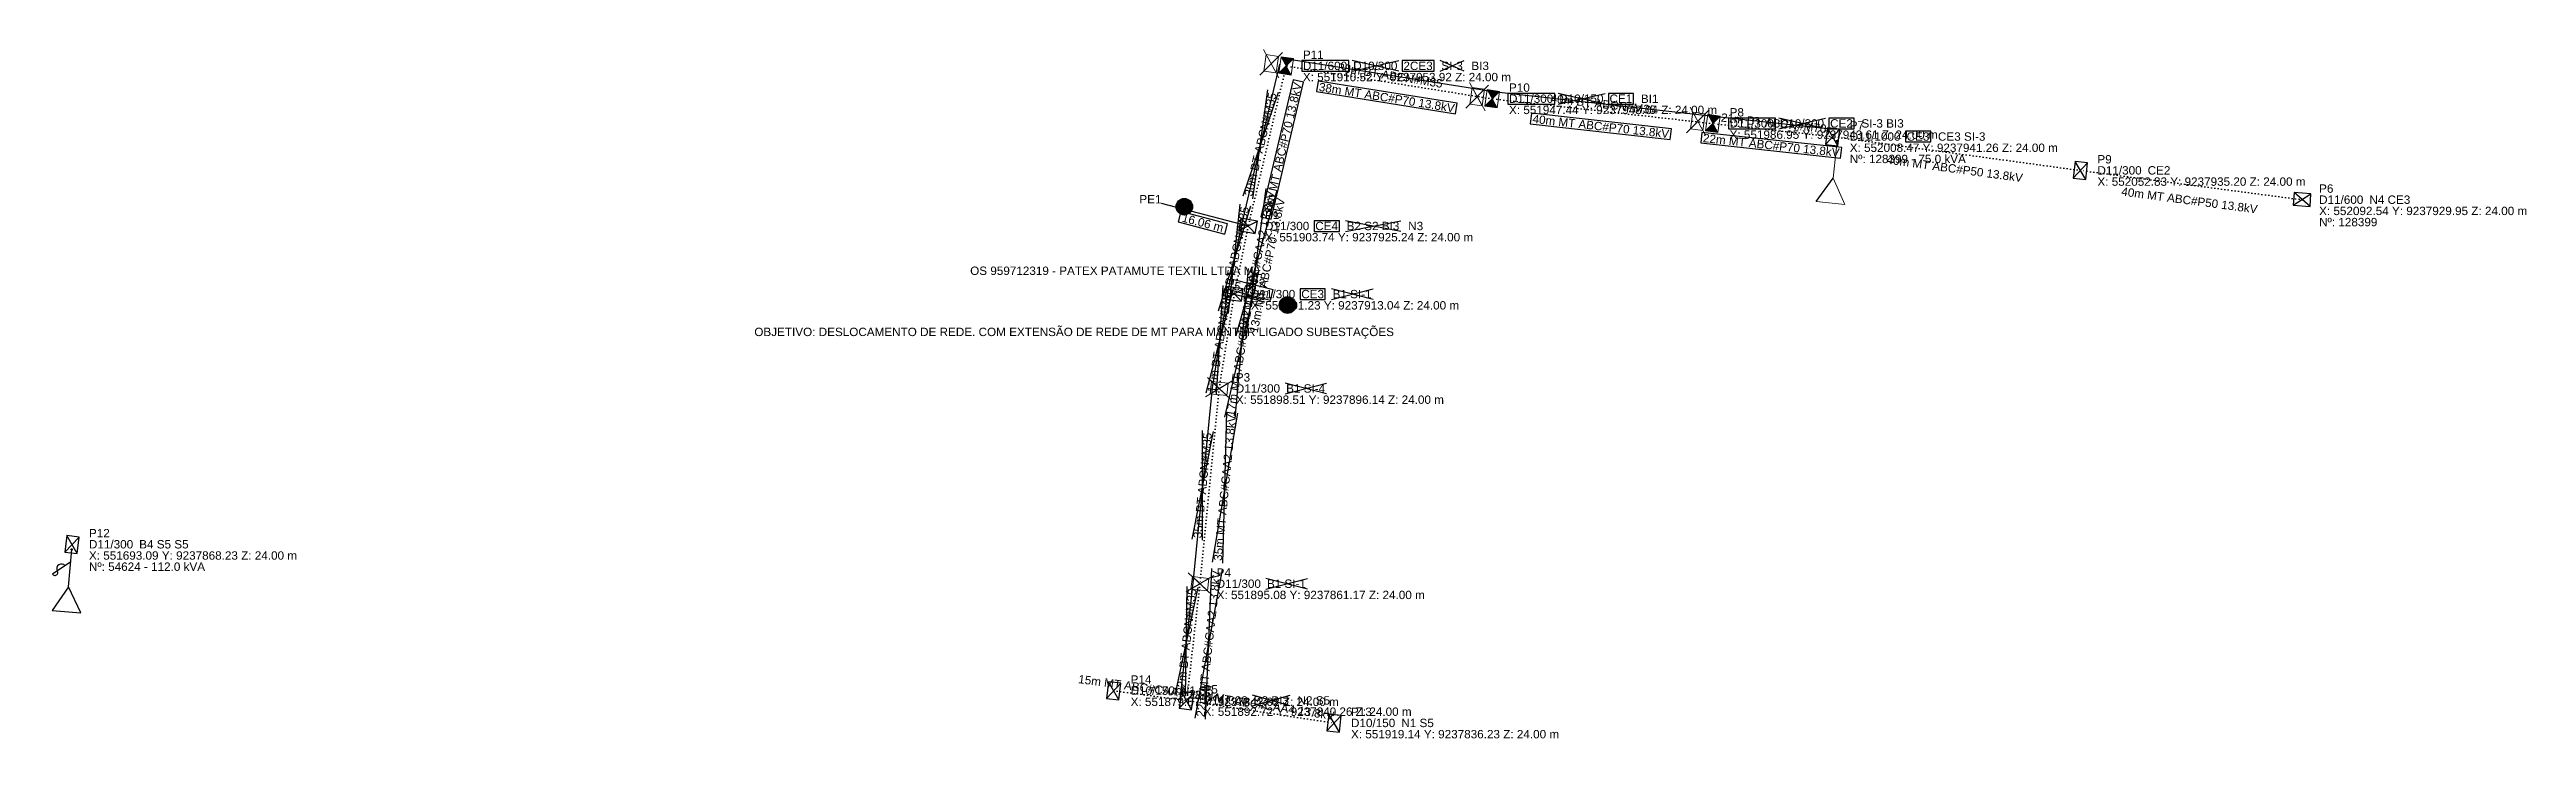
# Model space of a CAD drawing. Header units: metres. Extents: x 551689 to 552133, y 9237833 to 9237957.
import ezdxf
from ezdxf.enums import TextEntityAlignment as Align

# ---------------------------------------------------------------- set-up
doc = ezdxf.new("R2010")
doc.units = ezdxf.units.M
doc.linetypes.add('DOT', pattern=[0.508, 0, -0.508])
for name, color, linetype in [('PONTO DE ENTREGA', 8, 'CONTINUOUS'), ('PONTO FOTO', 4, 'CONTINUOUS'), ('POSTE', 3, 'CONTINUOUS'), ('Poste Existente', 3, 'Continuous'), ('Poste retirar', 7, 'Continuous'), ('REDE PRIMARIA - Instalar', 1, 'DOT'), ('REDE PRIMARIA - Manter', 1, 'DOT'), ('REDE PRIMARIA - Remover', 1, 'DOT'), ('REDE PRIMARIA - Substituir', 1, 'DOT'), ('REDE SECUNDARIA - Manter', 5, 'CONTINUOUS'), ('REDE SECUNDARIA - Remover', 5, 'CONTINUOUS'), ('TEXTOS A IMPLANTAR', 1, 'CONTINUOUS'), ('TEXTOS A REMOVER', 7, 'CONTINUOUS'), ('TEXTOS A SUBSTIRUIR', 7, 'CONTINUOUS'), ('TEXTOS EXISTENTES', 7, 'CONTINUOUS'), ('TEXTOS MAPA', 8, 'CONTINUOUS'), ('TRAFO', 7, 'CONTINUOUS')]:
    doc.layers.add(name, color=color, linetype=linetype)
doc.layers.add('TRAFO A IMPLANTAR', color=7, linetype='Continuous', lineweight=9)
doc.styles.add('ARIAL', font='arial.ttf')

# ---------------------------------------------------------------- blocks, each defined once
blk = doc.blocks.new('dt')
at = {"color": 0}
for p, q in [((1.120087, 1.5), (-1.120087, 1.5)), ((-1.120087, 1.5), (-1.120087, -1.5)), ((-1.120087, 1.5), (1.120087, -1.5)), ((-1.120087, -1.5), (1.120087, 1.5)), ((1.120087, -1.5), (1.120087, 1.5)), ((-1.120087, -1.5), (1.120087, -1.5))]:
    blk.add_line(p, q, dxfattribs=at)
for tag, p in [('MODELO', (-2.878805, 2.548923)), ('COD', (1.996674, -1.514935))]:
    blk.add_attdef(tag, p, '', height=1.6, dxfattribs=at)
blk = doc.blocks.new('PosteDtExistente')
at = {"layer": 'Poste Existente', "rotation": 180}
blk.add_blockref('dt', (-0.036594, -0.043517), dxfattribs=at)
at = {"layer": 'poste'}
for tag, p in [('MODELO', (-2.878805, 2.548923)), ('COD', (1.996674, -1.514935))]:
    blk.add_attdef(tag, p, '', height=1.6, dxfattribs=at)
blk = doc.blocks.new('DTPXX')
at = {"color": 1, "lineweight": 0}
for p, q in [((1.728679, -2.293551), (-1.728679, 2.293551)), ((-1.708098, -2.308919), (1.708098, 2.308919))]:
    blk.add_line(p, q, dxfattribs=at)
at = {"color": 3, "lineweight": 0}
for p, q in [((-1.120087, 1.5), (-1.120087, -1.5)), ((1.120087, 1.5), (-1.120087, 1.5)), ((1.120087, -1.5), (-1.120087, 1.5)), ((1.120087, 1.5), (-1.120087, -1.5)), ((1.120087, -1.5), (1.120087, 1.5)), ((-1.120087, -1.5), (1.120087, -1.5))]:
    blk.add_line(p, q, dxfattribs=at)
blk = doc.blocks.new('PosteDtRetirar')
at = {"layer": 'Poste retirar'}
blk.add_blockref('DTPXX', (0.003631, 0.008945), dxfattribs=at)
at = {"layer": 'poste'}
for tag, p in [('MODELO', (-2.878805, 2.548923)), ('COD', (1.996674, -1.514935))]:
    blk.add_attdef(tag, p, '', height=1.6, dxfattribs=at)
blk = doc.blocks.new('TransformadorSemChaveExistente', base_point=(7.59, 0.14))
blk.add_line((9.58, 12), (6.92, 7.57))
at = {"layer": 'TRAFO A IMPLANTAR'}
for p, q in [((9.58, 12), (4.41, 12.09)), ((4.41, 12.09), (6.92, 7.57)), ((6.92, 7.57), (6.8, 0.86))]:
    blk.add_line(p, q, dxfattribs=at)
blk.add_circle((6.8, 0.86), 0.14, dxfattribs=at)
blk = doc.blocks.new('PosteDtSubstituir')
at = {"linetype": 'CONTINUOUS', "lineweight": 0}
h = blk.add_hatch(color=3, dxfattribs=at)
h.paths.add_polyline_path([(1.12, -1.5), (0, 0), (-1.12, -1.5)], flags=0)
h.paths.add_polyline_path([(1.12, 1.5), (-1.12, 1.5), (0, 0)], flags=0)
at = {"color": 1, "lineweight": 0}
for p, q in [((-0.98, -2.3), (-4.44, 2.29)), ((-4.42, -2.32), (-1, 2.3))]:
    blk.add_line(p, q, dxfattribs=at)
at = {"color": 3, "lineweight": 0}
for p, q in [((-3.83, 1.49), (-3.83, -1.51)), ((-1.59, 1.49), (-3.83, 1.49)), ((-1.59, -1.51), (-3.83, 1.49)), ((-1.59, 1.49), (-3.83, -1.51)), ((-1.59, -1.51), (-1.59, 1.49)), ((1.12, 1.5), (-1.12, -1.5)), ((1.12, -1.5), (-1.12, 1.5)), ((1.12, 1.5), (-1.12, 1.5)), ((-1.12, 1.5), (-1.12, -1.5)), ((1.12, -1.5), (1.12, 1.5)), ((-3.83, -1.51), (-1.59, -1.51)), ((-1.12, -1.5), (1.12, -1.5))]:
    blk.add_line(p, q, dxfattribs=at)
blk = doc.blocks.new('TransformadorComChaveExistente', base_point=(13.7, 6))
at = {"linetype": 'CONTINUOUS'}
h = blk.add_hatch(color=256, dxfattribs=at)
edge = h.paths.add_edge_path(flags=0)
edge.add_arc((13.7, 6.93), 0.14, 90, 90)
for p, q in [((16.28, 18.12), (11.11, 18.12)), ((11.11, 18.12), (13.7, 13.64)), ((13.7, 13.64), (16.28, 18.12)), ((13.7, 13.64), (13.7, 6.93)), ((13.7, 9.14), (16.75, 11.62))]:
    blk.add_line(p, q)
blk.add_circle((13.7, 6.93), 0.14)
for centre, radius, start, end in [((15.26, 10.5), 0.839, 223.4635, 34.319), ((16.34, 11.31), 0.511, 37.2065, 221.6178)]:
    blk.add_arc(centre, radius, start, end)
blk = doc.blocks.new('PontoEntrega', base_point=(8.56, 3.62))
h = blk.add_hatch(color=1)
h.dxf.hatch_style = 1
h.paths.add_polyline_path([(14.13, 3.03, 1), (11.17, 3.03, 1)])
at = {"color": 1}
blk.add_circle((12.65, 3.03), 1.48, dxfattribs=at)

msp = doc.modelspace()

# ---------------------------------------------------------------- linework, layer by layer
at = {"color": 1, "linetype": 'CONTINUOUS'}
for p, q in [((551922.33, 9237952.97), (551930.73, 9237954.87)), ((551930.73, 9237952.97), (551922.33, 9237954.87)), ((551938.12, 9237952.97), (551942.4, 9237954.87)), ((551942.4, 9237952.97), (551938.12, 9237954.87)), ((551909.09, 9237949.17), (551902.74, 9237930.56)), ((551904.58, 9237930.13), (551907.24, 9237949.61)), ((551959.24, 9237947.09), (551967.64, 9237948.99)), ((551967.64, 9237947.09), (551959.24, 9237948.99)), ((551998.75, 9237942.66), (552007.15, 9237944.56)), ((552007.15, 9237942.66), (551998.75, 9237944.56)), ((551904.16, 9237928.79), (551898.35, 9237910)), ((551900.21, 9237909.62), (551902.3, 9237929.17)), ((551908.83, 9237931.61), (551901.52, 9237905.57)), ((551903.38, 9237905.18), (551906.96, 9237931.99)), ((551921.16, 9237924.29), (551931.09, 9237926.19)), ((551931.09, 9237924.29), (551921.16, 9237926.19)), ((551905.66, 9237917.33), (551899.51, 9237890.98)), ((551901.39, 9237890.68), (551903.78, 9237917.63)), ((551901.12, 9237914.3), (551896.15, 9237895.28)), ((551898.02, 9237894.98), (551899.25, 9237914.6)), ((551918.64, 9237912.09), (551926.1, 9237913.99)), ((551926.1, 9237912.09), (551918.64, 9237913.99)), ((551910.32, 9237895.19), (551917.77, 9237897.09)), ((551917.77, 9237895.19), (551910.32, 9237897.09)), ((551897.45, 9237888.42), (551893.65, 9237869.13)), ((551895.54, 9237868.95), (551895.56, 9237888.61)), ((551901.8, 9237891.72), (551897.27, 9237865.05)), ((551899.16, 9237864.87), (551899.91, 9237891.91)), ((551899.09, 9237863.71), (551894.17, 9237837.11)), ((551896.06, 9237836.9), (551897.2, 9237863.92)), ((551906.88, 9237860.22), (551914.34, 9237862.12)), ((551914.34, 9237860.22), (551906.88, 9237862.12)), ((551894.7, 9237860.48), (551890.61, 9237841.24)), ((551892.5, 9237841.03), (551892.81, 9237860.69)), ((551904.52, 9237839.31), (551911.27, 9237841.21)), ((551911.27, 9237839.31), (551904.52, 9237841.21))]:
    msp.add_line(p, q, dxfattribs=at)
at = {"layer": 'PONTO DE ENTREGA'}
for p, q in [((551903.74, 9237925.24), (551888.19, 9237929.29)), ((551901.23, 9237913.04), (551906.69, 9237911.67))]:
    msp.add_line(p, q, dxfattribs=at)
for points in [[(551891.16, 9237925.99), (551899.53, 9237923.81), (551900.01, 9237925.65), (551891.64, 9237927.83), (551891.16, 9237925.99)], [(551900.47, 9237913.8), (551907.71, 9237911.98), (551908.18, 9237913.82), (551900.93, 9237915.64), (551900.47, 9237913.8)]]:
    msp.add_lwpolyline(points, close=True, dxfattribs=at)
at = {"layer": 'REDE PRIMARIA - Instalar'}
for points in [[(551910.52, 9237953.92), (551903.74, 9237925.24)], [(551947.44, 9237948.04), (551910.52, 9237953.92)], [(551986.95, 9237943.61), (551947.44, 9237948.04)], [(552008.47, 9237941.26), (551986.95, 9237943.61)]]:
    msp.add_lwpolyline(points, dxfattribs=at)
at = {"layer": 'REDE PRIMARIA - Manter'}
for points in [[(552052.83, 9237935.2), (552008.47, 9237941.26)], [(552092.54, 9237929.95), (552052.83, 9237935.2)], [(551879.67, 9237842.02), (551892.72, 9237840.26)], [(551892.72, 9237840.26), (551919.14, 9237836.23)]]:
    msp.add_lwpolyline(points, dxfattribs=at)
at = {"layer": 'REDE PRIMARIA - Remover'}
for points in [[(551901.23, 9237913.04), (551898.51, 9237896.14)], [(551898.51, 9237896.14), (551895.08, 9237861.17)], [(551895.08, 9237861.17), (551892.72, 9237840.26)]]:
    msp.add_lwpolyline(points, dxfattribs=at)
at = {"layer": 'REDE PRIMARIA - Substituir'}
msp.add_lwpolyline([(551903.74, 9237925.24), (551901.23, 9237913.04)], dxfattribs=at)
at = {"layer": 'REDE SECUNDARIA - Manter'}
for points in [[(551947.64, 9237949.27), (551910.72, 9237955.15)], [(551987.09, 9237944.85), (551947.58, 9237949.28)], [(552008.61, 9237942.51), (551987.08, 9237944.85)]]:
    msp.add_lwpolyline(points, dxfattribs=at)
at = {"layer": 'REDE SECUNDARIA - Remover'}
for points in [[(551909.31, 9237954.21), (551902.52, 9237925.53)], [(551902.51, 9237925.5), (551900, 9237913.29)], [(551899.99, 9237913.24), (551897.28, 9237896.34)], [(551897.27, 9237896.26), (551893.83, 9237861.3)], [(551893.83, 9237861.31), (551891.48, 9237840.4)]]:
    msp.add_lwpolyline(points, dxfattribs=at)
at = {"layer": 'TEXTOS A IMPLANTAR'}
for points in [[(551913.32, 9237952.97), (551921.73, 9237952.97), (551921.73, 9237954.87), (551913.32, 9237954.87), (551913.32, 9237952.97)], [(551931.33, 9237952.97), (551937.02, 9237952.97), (551937.02, 9237954.87), (551931.33, 9237954.87), (551931.33, 9237952.97)], [(551907.83, 9237926.46), (551913.64, 9237951), (551911.79, 9237951.44), (551905.98, 9237926.89), (551907.83, 9237926.46)], [(551915.95, 9237949.31), (551940.85, 9237945.34), (551941.15, 9237947.22), (551916.25, 9237951.18), (551915.95, 9237949.31)], [(551950.24, 9237947.09), (551958.64, 9237947.09), (551958.64, 9237948.99), (551950.24, 9237948.99), (551950.24, 9237947.09)], [(551968.24, 9237947.09), (551972.76, 9237947.09), (551972.76, 9237948.99), (551968.24, 9237948.99), (551968.24, 9237947.09)], [(551954.25, 9237943.55), (551979.31, 9237940.74), (551979.53, 9237942.63), (551954.46, 9237945.44), (551954.25, 9237943.55)], [(551984.77, 9237940.13), (552009.84, 9237937.39), (552010.05, 9237939.28), (551984.98, 9237942.02), (551984.77, 9237940.13)], [(551989.75, 9237942.66), (551998.15, 9237942.66), (551998.15, 9237944.56), (551989.75, 9237944.56), (551989.75, 9237942.66)], [(552007.75, 9237942.66), (552012.27, 9237942.66), (552012.27, 9237944.56), (552007.75, 9237944.56), (552007.75, 9237942.66)], [(552021.45, 9237940.31), (552025.97, 9237940.31), (552025.97, 9237942.21), (552021.45, 9237942.21), (552021.45, 9237940.31)], [(551915.54, 9237924.29), (551920.06, 9237924.29), (551920.06, 9237926.19), (551915.54, 9237926.19), (551915.54, 9237924.29)], [(551913.03, 9237912.09), (551917.54, 9237912.09), (551917.54, 9237913.99), (551913.03, 9237913.99), (551913.03, 9237912.09)]]:
    msp.add_lwpolyline(points, close=True, dxfattribs=at)

# ---------------------------------------------------------------- block references
for name, p, rotation in [('PosteDtSubstituir', (551910.52, 9237953.92), 351.48412976975186), ('PosteDtSubstituir', (551947.44, 9237948.04), 351.811), ('PosteDtSubstituir', (551986.95, 9237943.61), 351.7979840026471), ('PosteDtExistente', (552008.47, 9237941.26), 353.102588095075), ('PosteDtExistente', (552052.83, 9237935.2), 353.9040569185206), ('PosteDtExistente', (552092.54, 9237929.95), 265.6818812685854), ('PosteDtExistente', (551903.74, 9237925.24), 260.47021661444984), ('PosteDtExistente', (551901.23, 9237913.04), 262.4193419862863), ('PosteDtRetirar', (551898.51, 9237896.14), 263.72717130090325), ('PosteDtExistente', (551693.09, 9237868.23), 352.542503192185), ('PosteDtRetirar', (551895.08, 9237861.17), 263.727), ('PosteDtExistente', (551879.67, 9237842.02), 353.7692659217092), ('PosteDtExistente', (551892.72, 9237840.26), 352.557), ('PosteDtExistente', (551919.14, 9237836.23), 353.7692659217092)]:
    msp.add_blockref(name, p, dxfattribs=dict(rotation=rotation))
at = {"layer": 'PONTO DE ENTREGA'}
for p in [(551888.19, 9237929.29), (551906.69, 9237911.67)]:
    msp.add_blockref('PontoEntrega', p, dxfattribs=at)
at = {"layer": 'TRAFO'}
for name, p, rotation in [('TransformadorSemChaveExistente', (552008.47, 9237941.26), 175.061), ('TransformadorComChaveExistente', (551693.09, 9237868.23), 175.152)]:
    msp.add_blockref(name, p, dxfattribs=dict(at, rotation=rotation))

# ---------------------------------------------------------------- texts
at = {"style": 'Arial'}
for s, p in [('X: 551910.52 Y: 9237953.92 Z: 24.00 m', (551913.52, 9237951.92)), ('X: 551947.44 Y: 9237948.04 Z: 24.00 m', (551950.44, 9237946.04)), ('X: 551986.95 Y: 9237943.61 Z: 24.00 m', (551989.95, 9237941.61)), ('X: 552008.47 Y: 9237941.26 Z: 24.00 m', (552011.47, 9237939.26)), ('X: 552052.83 Y: 9237935.20 Z: 24.00 m', (552055.83, 9237933.2)), ('X: 552092.54 Y: 9237929.95 Z: 24.00 m', (552095.54, 9237927.95)), ('X: 551903.74 Y: 9237925.24 Z: 24.00 m', (551906.74, 9237923.24)), ('X: 551901.23 Y: 9237913.04 Z: 24.00 m', (551904.23, 9237911.04)), ('X: 551898.51 Y: 9237896.14 Z: 24.00 m', (551901.51, 9237894.14)), ('X: 551693.09 Y: 9237868.23 Z: 24.00 m', (551696.09, 9237866.23)), ('X: 551895.08 Y: 9237861.17 Z: 24.00 m', (551898.08, 9237859.17)), ('X: 551879.67 Y: 9237842.02 Z: 24.00 m', (551882.67, 9237840.02)), ('X: 551892.72 Y: 9237840.26 Z: 24.00 m', (551895.72, 9237838.26)), ('X: 551919.14 Y: 9237836.23 Z: 24.00 m', (551922.14, 9237834.23))]:
    msp.add_text(s, height=1.5, dxfattribs=at).set_placement(p, align=Align.MIDDLE_LEFT)
at = {"layer": 'PONTO DE ENTREGA', "style": 'Arial'}
for s, p in [('PE1', (551888.19, 9237929.29)), ('PE2', (551906.69, 9237911.67))]:
    msp.add_text(s, height=1.5, dxfattribs=at).set_placement(p, align=Align.RIGHT)
at = {"layer": 'PONTO DE ENTREGA', "char_height": 1.5, "attachment_point": 5, "style": 'Arial'}
for s, insert, rotation in [('16.06 m', (551895.59, 9237925.82), 345.3983), ('5.63 m', (551904.32, 9237913.81), 345.9013)]:
    msp.add_mtext(s, dxfattribs=dict(at, insert=insert, rotation=rotation))
at = {"layer": 'PONTO FOTO', "style": 'Arial'}
for s, p in [('P11', (551913.52, 9237955.92)), ('P10', (551950.44, 9237950.04)), ('P8', (551989.95, 9237945.61)), ('P7', (552011.47, 9237943.26)), ('P9', (552055.83, 9237937.2)), ('P6', (552095.54, 9237931.95)), ('P1', (551906.74, 9237927.24)), ('P2', (551904.23, 9237915.04)), ('P3', (551901.51, 9237898.14)), ('P12', (551696.09, 9237870.23)), ('P4', (551898.08, 9237863.17)), ('P14', (551882.67, 9237844.02)), ('P5', (551895.72, 9237842.26)), ('P13', (551922.14, 9237838.23))]:
    msp.add_text(s, height=1.5, dxfattribs=at).set_placement(p, align=Align.MIDDLE_LEFT)
at = {"layer": 'TEXTOS A IMPLANTAR', "char_height": 1.5, "attachment_point": 4, "style": 'Arial'}
for s, insert in [('D11/600', (551913.52, 9237953.92)), ('2CE3', (551931.53, 9237953.92)), ('D11/300', (551950.44, 9237948.04)), ('CE1', (551968.44, 9237948.04)), ('D11/300', (551989.95, 9237943.61)), ('CE2', (552007.95, 9237943.61)), ('CE3', (552021.65, 9237941.26)), ('CE4', (551915.74, 9237925.24)), ('CE3', (551913.23, 9237913.04))]:
    msp.add_mtext(s, dxfattribs=dict(at, insert=insert))
at = {"layer": 'TEXTOS A IMPLANTAR', "char_height": 1.5, "attachment_point": 2, "style": 'Arial'}
for s, insert, rotation in [('30m MT ABC#P70 13.8kV', (551909.08, 9237939.12), 76.6837), ('38m MT ABC#P70 13.8kV', (551928.67, 9237949), 350.9544), ('40m MT ABC#P70 13.8kV', (551966.97, 9237943.84), 353.604), ('22m MT ABC#P70 13.8kV', (551997.49, 9237940.45), 353.7728)]:
    msp.add_mtext(s, dxfattribs=dict(at, insert=insert, rotation=rotation))
at = {"layer": 'TEXTOS A REMOVER', "char_height": 1.5, "attachment_point": 4, "style": 'Arial'}
for s, insert in [('D10/300', (551922.53, 9237953.92)), ('SI-3', (551938.32, 9237953.92)), ('D10/150', (551959.44, 9237948.04)), ('D10/300', (551998.95, 9237943.61)), ('B2 S2 BI3', (551921.36, 9237925.24)), ('B1 SI-1', (551918.84, 9237913.04)), ('D11/300', (551901.51, 9237896.14)), ('B1 SI-4', (551910.52, 9237896.14)), ('D11/300', (551898.08, 9237861.17)), ('B1 SI-1', (551907.08, 9237861.17)), ('B3 BI3', (551904.72, 9237840.26))]:
    msp.add_mtext(s, dxfattribs=dict(at, insert=insert))
at = {"layer": 'TEXTOS A REMOVER', "char_height": 1.5, "attachment_point": 2, "style": 'Arial'}
for s, insert, rotation in [('30m BT ABCN#M35', (551905.18, 9237940.04), 76.6837), ('13m BT ABCN#M35', (551900.52, 9237919.55), 78.3662), ('17m MT ABC#CAA2 13.8kV', (551901.84, 9237904.27), 80.8886), ('17m BT ABCN#M35', (551897.89, 9237904.91), 80.8886), ('35m BT ABCN#M35', (551894.8, 9237878.85), 84.3849), ('35m MT ABC#CAA2 13.8kV', (551898.79, 9237878.46), 84.3849), ('22m MT ABC#CAA2 13.8kV', (551895.88, 9237850.49), 83.5631), ('22m BT ABCN#M35', (551891.91, 9237850.94), 83.5631)]:
    msp.add_mtext(s, dxfattribs=dict(at, insert=insert, rotation=rotation))
at = {"layer": 'TEXTOS A SUBSTIRUIR', "char_height": 1.5, "attachment_point": 2, "rotation": 78.3662, "style": 'Arial'}
for s, insert in [('13m MT ABC#CAA2 13.8kV', (551904.44, 9237918.74)), ('13m MT ABC#P70 13.8kV', (551906.4, 9237918.34))]:
    msp.add_mtext(s, dxfattribs=dict(at, insert=insert))
at = {"layer": 'TEXTOS EXISTENTES', "char_height": 1.5, "attachment_point": 4, "style": 'Arial'}
for s, insert in [('BI3', (551943.7, 9237953.92)), ('BI1', (551974.06, 9237948.04)), ('D11/1000', (552011.47, 9237941.26)), ('SI-3 BI3', (552013.57, 9237943.61)), ('CE3 SI-3', (552027.27, 9237941.26)), ('D11/300', (552055.83, 9237935.2)), ('CE2', (552064.83, 9237935.2)), ('D11/600', (552095.54, 9237929.95)), ('N4 CE3', (552104.54, 9237929.95)), ('D11/300', (551906.74, 9237925.24)), ('N3', (551932.39, 9237925.24)), ('D11/300', (551904.23, 9237913.04)), ('D11/300', (551696.09, 9237868.23)), ('B4 S5 S5', (551705.09, 9237868.23)), ('D10/150', (551882.67, 9237842.02)), ('N1 S5', (551891.67, 9237842.02)), ('D11/300', (551895.72, 9237840.26)), ('N2 S5', (551912.57, 9237840.26)), ('D10/150', (551922.14, 9237836.23)), ('N1 S5', (551931.15, 9237836.23))]:
    msp.add_mtext(s, dxfattribs=dict(at, insert=insert))
at = {"layer": 'TEXTOS EXISTENTES', "char_height": 1.5, "attachment_point": 2, "style": 'Arial'}
for s, insert, rotation in [('38m BT ABCN#M35', (551929.3, 9237952.95), 350.9544), ('40m BT ABCN#M35', (551967.42, 9237947.81), 353.604), ('21m BT ABCN#M70', (551997.93, 9237944.43), 353.7728), ('40m MT ABC#P50 13.8kV', (552030.38, 9237936.25), 352.2151), ('40m MT ABC#P50 13.8kV', (552072.42, 9237930.59), 352.4644), ('15m MT ABC#CAA4 13.8kV', (551886.46, 9237843.12), 352.3472), ('28m MT ABC#CAA4 13.8kV', (551906.23, 9237840.23), 351.3253)]:
    msp.add_mtext(s, dxfattribs=dict(at, insert=insert, rotation=rotation))
at = {"layer": 'TEXTOS MAPA', "true_color": 0xffeb3b, "style": 'Arial'}
for s, p in [('OS 959712319 - PATEX PATAMUTE TEXTIL LTDA ME', (551880.01, 9237917.23)), ('OBJETIVO: DESLOCAMENTO DE REDE. COM EXTENSÃO DE REDE DE MT PARA MANTER LIGADO SUBESTAÇÕES ', (551872.84, 9237906.28))]:
    msp.add_text(s, height=1.5, dxfattribs=at).set_placement(p, align=Align.MIDDLE_CENTER)
at = {"layer": 'TRAFO', "style": 'Arial'}
for s, p in [('Nº: 128399 - 75.0 kVA', (552011.47, 9237937.26)), ('Nº: 128399', (552095.54, 9237925.95)), ('Nº: 54624 - 112.0 kVA', (551696.09, 9237864.23))]:
    msp.add_text(s, height=1.5, dxfattribs=at).set_placement(p, align=Align.MIDDLE_LEFT)

doc.saveas('drawing.dxf')
